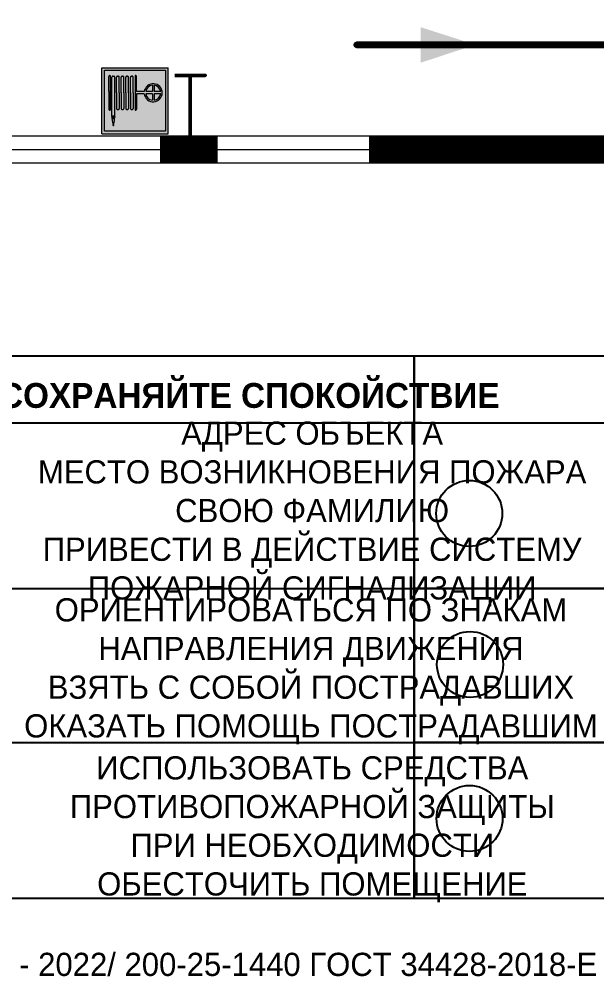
# Model space of a CAD drawing. Header units: millimetres. Extents: x 13114 to 67229, y 22859 to 38520.
# Drawn here: x 28284 to 28353.6, y 25083 to 25199.3 of the extents above; entities that cross this region are included whole.
import ezdxf

# ---------------------------------------------------------------- set-up
doc = ezdxf.new("R2010")
doc.units = ezdxf.units.MM
doc.layers.add('План_Штампы', color=7, linetype='Continuous')
doc.styles.add('обычный', font='arial.ttf')

# ---------------------------------------------------------------- blocks, each defined once
blk = doc.blocks.new('A$C37112FD5')
at = {"true_color": 0xf5f5ff}
h = blk.add_hatch(color=7, dxfattribs=at)
h.dxf.hatch_style = 1
h.paths.add_polyline_path([(12.8, -7.4), (0, -7.4), (0, -20.2), (12.8, -20.2)])
h.paths.add_polyline_path([(12.29, -7.91), (12.29, -19.69), (0.51, -19.69), (0.51, -7.91)], flags=16)
h.paths.add_polyline_path([(4.98, -9.04, -0.42597), (5.17, -9.22), (5.17, -12.25), (5.17, -15.29, -0.432244), (4.98, -15.47), (4.83, -15.47, -0.42597), (4.64, -15.29), (4.64, -12.25), (4.64, -9.22, -0.432244), (4.83, -9.04)], flags=0)
h.paths.add_polyline_path([(4.28, -9.22), (4.28, -12.25), (4.28, -15.29, -0.432244), (4.09, -15.47), (3.94, -15.47, -0.42597), (3.75, -15.29), (3.75, -12.25), (3.75, -9.22, -0.432244), (3.94, -9.04), (4.09, -9.04, -0.42597)], flags=0)
h.paths.add_polyline_path([(5.72, -9.04), (5.87, -9.04, -0.42597), (6.06, -9.22), (6.06, -12.25), (6.06, -15.29, -0.432244), (5.87, -15.47), (5.72, -15.47, -0.42597), (5.53, -15.29), (5.53, -12.25), (5.53, -9.22, -0.432244)], flags=0)
h.paths.add_polyline_path([(6.42, -8.9), (6.5, -8.9, -0.42597), (6.69, -9.08), (6.69, -12.03), (8.21, -12.03, -15.824349), (8.21, -12.47), (6.69, -12.47), (6.69, -15.42, -0.432244), (6.5, -15.6), (6.42, -15.6)], flags=0)
h.paths.add_polyline_path([(3.39, -9.22), (3.39, -12.25), (3.39, -15.29, -0.432244), (3.2, -15.47), (3.05, -15.47, -0.42597), (2.85, -15.29), (2.85, -12.25), (2.85, -9.22, -0.432244), (3.05, -9.04), (3.2, -9.04, -0.42597)], flags=0)
h.paths.add_polyline_path([(2.5, -9.22), (2.5, -16.71), (1.96, -16.71), (1.96, -9.22, -0.432244), (2.15, -9.04), (2.31, -9.04, -0.42597)], flags=0)
h.paths.add_polyline_path([(1.61, -8.9), (1.61, -15.6), (1.57, -15.6, -0.42597), (1.37, -15.42), (1.37, -12.03), (1.37, -9.09, -0.432244), (1.57, -8.9)], flags=0)
h.paths.add_polyline_path([(9.76, -10.81), (9.76, -12.03), (8.49, -12.03, -0.336371)], flags=0)
h.paths.add_polyline_path([(8.49, -12.47), (9.76, -12.47), (9.76, -13.7, -0.336371)], flags=0)
h.paths.add_polyline_path([(10.11, -10.81, -0.336371), (11.38, -12.03), (10.11, -12.03)], flags=0)
h.paths.add_polyline_path([(10.11, -12.47), (11.38, -12.47, -0.336371), (10.11, -13.7)], flags=0)
h.paths.add_polyline_path([(2.5, -16.84), (2.5, -17.05), (1.97, -17.05), (1.97, -16.84)], flags=0)
h.paths.add_polyline_path([(2.5, -17.24, -0.033778), (2.24, -18.6, -0.033778), (1.97, -17.24)], flags=0)
h = blk.add_hatch(color=242)
h.dxf.hatch_style = 1
h.paths.add_polyline_path([(12.29, -7.91), (0.51, -7.91), (0.51, -19.69), (12.29, -19.69)])
h.paths.add_polyline_path([(6.42, -15.6), (6.42, -8.9), (6.5, -8.9, -0.42597), (6.69, -9.08), (6.69, -12.03), (8.21, -12.03, -15.824349), (8.21, -12.47), (6.69, -12.47), (6.69, -15.42, -0.432244), (6.5, -15.6)], flags=16)
h.paths.add_polyline_path([(5.87, -15.47), (5.72, -15.47, -0.42597), (5.53, -15.29), (5.53, -12.25), (5.53, -9.22, -0.432244), (5.72, -9.04), (5.87, -9.04, -0.42597), (6.06, -9.22), (6.06, -12.25), (6.06, -15.29, -0.432244)], flags=16)
h.paths.add_polyline_path([(4.98, -15.47), (4.83, -15.47, -0.42597), (4.64, -15.29), (4.64, -12.25), (4.64, -9.22, -0.432244), (4.83, -9.04), (4.98, -9.04, -0.42597), (5.17, -9.22), (5.17, -12.25), (5.17, -15.29, -0.432244)], flags=16)
h.paths.add_polyline_path([(4.09, -15.47), (3.94, -15.47, -0.42597), (3.75, -15.29), (3.75, -12.25), (3.75, -9.22, -0.432244), (3.94, -9.04), (4.09, -9.04, -0.42597), (4.28, -9.22), (4.28, -12.25), (4.28, -15.29, -0.432244)], flags=16)
h.paths.add_polyline_path([(3.2, -15.47), (3.05, -15.47, -0.42597), (2.85, -15.29), (2.85, -12.25), (2.85, -9.22, -0.432244), (3.05, -9.04), (3.2, -9.04, -0.42597), (3.39, -9.22), (3.39, -12.25), (3.39, -15.29, -0.432244)], flags=16)
h.paths.add_polyline_path([(2.5, -17.05), (1.97, -17.05), (1.97, -16.84), (2.5, -16.84)], flags=16)
h.paths.add_polyline_path([(2.5, -17.24, -0.033778), (2.24, -18.6, -0.033778), (1.97, -17.24)], flags=16)
h.paths.add_polyline_path([(2.5, -16.71), (1.96, -16.71), (1.96, -9.22, -0.432244), (2.15, -9.04), (2.31, -9.04, -0.42597), (2.5, -9.22)], flags=16)
h.paths.add_polyline_path([(1.61, -15.6), (1.57, -15.6, -0.42597), (1.37, -15.42), (1.37, -12.03), (1.37, -9.09, -0.432244), (1.57, -8.9), (1.61, -8.9)], flags=16)
h.paths.add_polyline_path([(8.49, -12.47), (9.76, -12.47), (9.76, -13.7, -0.336371)], flags=0)
h.paths.add_polyline_path([(10.11, -13.7), (10.11, -12.47), (11.38, -12.47, -0.336371)], flags=0)
h.paths.add_polyline_path([(8.49, -12.03, -0.336371), (9.76, -10.81), (9.76, -12.03)], flags=0)
h.paths.add_polyline_path([(10.11, -12.03), (10.11, -10.81, -0.336371), (11.38, -12.03)], flags=0)
h = blk.add_hatch(color=7, dxfattribs=at)
h.dxf.hatch_style = 1
h.paths.add_polyline_path([(1.61, -8.9), (1.57, -8.9, 0.432244), (1.37, -9.09), (1.37, -12.03), (1.37, -15.42, 0.42597), (1.57, -15.6), (1.61, -15.6)])
h.paths.add_polyline_path([(2.5, -9.22, 0.42597), (2.31, -9.04), (2.15, -9.04, 0.432244), (1.96, -9.22), (1.96, -16.71), (2.5, -16.71)])
h.paths.add_polyline_path([(2.5, -16.84), (1.97, -16.84), (1.97, -17.05), (2.5, -17.05)])
h.paths.add_polyline_path([(2.5, -17.24), (1.97, -17.24, 0.033778), (2.24, -18.6, 0.033778)])
h.paths.add_polyline_path([(3.39, -12.25), (3.39, -9.22, 0.42597), (3.2, -9.04), (3.05, -9.04, 0.432244), (2.85, -9.22), (2.85, -12.25), (2.85, -15.29, 0.42597), (3.05, -15.47), (3.2, -15.47, 0.432244), (3.39, -15.29)])
h.paths.add_polyline_path([(4.28, -12.25), (4.28, -9.22, 0.42597), (4.09, -9.04), (3.94, -9.04, 0.432244), (3.75, -9.22), (3.75, -12.25), (3.75, -15.29, 0.42597), (3.94, -15.47), (4.09, -15.47, 0.432244), (4.28, -15.29)])
h.paths.add_polyline_path([(5.17, -12.25), (5.17, -9.22, 0.42597), (4.98, -9.04), (4.83, -9.04, 0.432244), (4.64, -9.22), (4.64, -12.25), (4.64, -15.29, 0.42597), (4.83, -15.47), (4.98, -15.47, 0.432244), (5.17, -15.29)])
h.paths.add_polyline_path([(6.06, -12.25), (6.06, -9.22, 0.42597), (5.87, -9.04), (5.72, -9.04, 0.432244), (5.53, -9.22), (5.53, -12.25), (5.53, -15.29, 0.42597), (5.72, -15.47), (5.87, -15.47, 0.432244), (6.06, -15.29)])
h.paths.add_polyline_path([(6.69, -12.47), (8.21, -12.47, 15.824349), (8.21, -12.03), (6.69, -12.03), (6.69, -9.08, 0.42597), (6.5, -8.9), (6.42, -8.9), (6.42, -15.6), (6.5, -15.6, 0.432244), (6.69, -15.42)])
h.paths.add_polyline_path([(8.49, -12.47), (9.76, -12.47), (9.76, -13.7, -0.336371)], flags=16)
h.paths.add_polyline_path([(8.49, -12.03, -0.336371), (9.76, -10.81), (9.76, -12.03)], flags=16)
h.paths.add_polyline_path([(10.11, -12.47), (11.38, -12.47, -0.336371), (10.11, -13.7)], flags=16)
h.paths.add_polyline_path([(10.11, -12.03), (10.11, -10.81, -0.336371), (11.38, -12.03)], flags=16)
h = blk.add_hatch(color=242)
h.dxf.hatch_style = 1
h.paths.add_polyline_path([(9.76, -10.81, 0.336371), (8.49, -12.03), (9.76, -12.03)])
h.paths.add_polyline_path([(10.11, -10.81), (10.11, -12.03), (11.38, -12.03, 0.336371)])
h.paths.add_polyline_path([(11.38, -12.47), (10.11, -12.47), (10.11, -13.7, 0.336371)])
h.paths.add_polyline_path([(9.76, -12.47), (8.49, -12.47, 0.336371), (9.76, -13.7)])
at = {"color": 242, "lineweight": 5}
for p, q in [((0, -20.2), (0, -7.4)), ((0, -7.4), (12.8, -7.4)), ((12.8, -20.2), (12.8, -7.4)), ((1.37, -12.03), (1.37, -9.08)), ((1.57, -8.9), (1.61, -8.9)), ((1.61, -8.9), (1.61, -15.6)), ((1.96, -16.71), (1.96, -9.22)), ((2.15, -9.04), (2.31, -9.04)), ((2.5, -16.71), (2.5, -9.22)), ((2.85, -12.25), (2.85, -9.22)), ((3.05, -9.04), (3.2, -9.04)), ((3.39, -12.25), (3.39, -9.22)), ((3.75, -12.25), (3.75, -9.22)), ((3.94, -9.04), (4.09, -9.04)), ((4.28, -12.25), (4.28, -9.22)), ((4.64, -12.25), (4.64, -9.22)), ((4.83, -9.04), (4.98, -9.04)), ((5.17, -12.25), (5.17, -9.22)), ((5.53, -12.25), (5.53, -9.22)), ((5.72, -9.04), (5.87, -9.04)), ((6.06, -12.25), (6.06, -9.22)), ((6.42, -8.9), (6.42, -15.6)), ((6.5, -8.9), (6.42, -8.9)), ((6.69, -12.03), (6.69, -9.08)), ((9.76, -10.81), (9.76, -12.03)), ((10.11, -10.81), (10.11, -12.03)), ((1.37, -12.03), (1.37, -15.42)), ((2.85, -12.25), (2.85, -15.29)), ((3.39, -12.25), (3.39, -15.29)), ((3.75, -12.25), (3.75, -15.29)), ((4.28, -12.25), (4.28, -15.29)), ((4.64, -12.25), (4.64, -15.29)), ((5.17, -12.25), (5.17, -15.29)), ((5.53, -12.25), (5.53, -15.29)), ((6.06, -12.25), (6.06, -15.29)), ((8.21, -12.03), (6.69, -12.03)), ((8.21, -12.47), (6.69, -12.47)), ((6.69, -12.47), (6.69, -15.42)), ((9.76, -12.03), (8.49, -12.03)), ((9.76, -12.47), (8.49, -12.47)), ((9.76, -12.47), (9.76, -13.7)), ((11.38, -12.03), (10.11, -12.03)), ((11.38, -12.47), (10.11, -12.47)), ((10.11, -12.47), (10.11, -13.7)), ((1.57, -15.6), (1.61, -15.6)), ((1.96, -16.71), (2.5, -16.71)), ((3.05, -15.47), (3.2, -15.47)), ((3.94, -15.47), (4.09, -15.47)), ((4.83, -15.47), (4.98, -15.47)), ((5.72, -15.47), (5.87, -15.47)), ((6.42, -15.6), (6.5, -15.6)), ((1.97, -16.84), (2.5, -16.84)), ((1.97, -17.05), (1.97, -16.84)), ((2.5, -17.05), (1.97, -17.05)), ((1.97, -17.24), (2.5, -17.24)), ((2.5, -16.84), (2.5, -17.05)), ((0, -20.2), (12.8, -20.2))]:
    blk.add_line(p, q, dxfattribs=at)
blk.add_lwpolyline([(0.51, -7.91), (12.29, -7.91), (12.29, -19.69), (0.51, -19.69)], close=True, dxfattribs=at)
for centre, radius, start, end in [((1.56, -9.09), 0.182, 87.1027, 180.6071), ((2.15, -9.22), 0.182, 87.1027, 180.6071), ((2.32, -9.22), 0.182, 359.3929, 92.8973), ((3.04, -9.22), 0.182, 87.1027, 180.6071), ((3.21, -9.22), 0.182, 359.3929, 92.8973), ((3.93, -9.22), 0.182, 87.1027, 180.6071), ((4.1, -9.22), 0.182, 359.3929, 92.8973), ((4.82, -9.22), 0.182, 87.1027, 180.6071), ((4.99, -9.22), 0.182, 359.3929, 92.8973), ((5.71, -9.22), 0.182, 87.1027, 180.6071), ((5.88, -9.22), 0.182, 359.3929, 92.8973), ((6.51, -9.09), 0.182, 359.3929, 92.8973), ((9.93, -12.25), 1.74, 187.2319, 172.7681), ((9.93, -12.25), 1.46, 96.9927, 171.3585), ((9.93, -12.25), 1.46, 8.6415, 83.0073), ((9.93, -12.25), 1.46, 188.6415, 263.0073), ((9.93, -12.25), 1.46, 276.9927, 351.3585), ((1.56, -15.42), 0.182, 179.3929, 272.8973), ((3.04, -15.29), 0.182, 179.3929, 272.8973), ((3.21, -15.29), 0.182, 267.1027, 0.6071), ((3.93, -15.29), 0.182, 179.3929, 272.8973), ((4.1, -15.29), 0.182, 267.1027, 0.6071), ((4.82, -15.29), 0.182, 179.3929, 272.8973), ((4.99, -15.29), 0.182, 267.1027, 0.6071), ((5.71, -15.29), 0.182, 179.3929, 272.8973), ((5.88, -15.29), 0.182, 267.1027, 0.6071), ((6.51, -15.42), 0.182, 267.1027, 0.6071), ((12.17, -15.98), 10.27, 187.041, 194.7793), ((-7.7, -15.98), 10.27, 345.2207, 352.959)]:
    blk.add_arc(centre, radius, start, end, dxfattribs=at)

msp = doc.modelspace()

# ---------------------------------------------------------------- linework, layer by layer
at = {"color": 126, "lineweight": 100, "true_color": 0x008754}
msp.add_lwpolyline([(28454.96, 25232.26), (28374.82, 25232.26), (28374.82, 25196.22), (28324.68, 25196.22), (28445.56, 25196.22), (28423.41, 25196.22), (28423.41, 25184.86)], dxfattribs=at)
at = {"lineweight": 50}
msp.add_lwpolyline([(28304.61, 25183.58), (28304.61, 25192.53), (28306.43, 25192.53), (28302.78, 25192.53)], dxfattribs=at)
at = {"lineweight": 0}
for points in [[(28226.43, 25185.25), (28326.74, 25185.25)], [(28226.43, 25183.58), (28327.42, 25183.58)], [(28226.43, 25181.98), (28326.35, 25181.98)]]:
    msp.add_lwpolyline(points, dxfattribs=at)
at = {"lineweight": 0, "const_width": 3.4}
for points in [[(28307.94, 25183.58), (28301, 25183.58)], [(28416.92, 25183.58), (28326.18, 25183.58)]]:
    msp.add_lwpolyline(points, dxfattribs=at)
for points in [[(28187.86, 25150.59), (28331.63, 25150.59), (28331.63, 25158.64), (28187.86, 25158.64)], [(28331.63, 25150.59), (28475.4, 25150.59), (28475.4, 25158.64), (28331.63, 25158.64)], [(28187.86, 25150.59), (28331.63, 25150.59), (28331.63, 25093.19), (28187.86, 25093.19)], [(28331.63, 25150.59), (28475.4, 25150.59), (28475.4, 25093.19), (28331.63, 25093.19)]]:
    msp.add_lwpolyline(points, close=True)
for points in [[(28246.28, 25130.59), (28187.86, 25130.59), (28331.63, 25130.59)], [(28390.05, 25130.59), (28331.63, 25130.59), (28475.4, 25130.59)], [(28246.28, 25112.02), (28187.86, 25112.02), (28331.63, 25112.02)], [(28390.05, 25112.02), (28331.63, 25112.02), (28475.4, 25112.02)]]:
    msp.add_lwpolyline(points)
for centre in [(28338.26, 25139.67), (28338.35, 25121.44), (28338.29, 25102.86)]:
    msp.add_circle(centre, 3.98)
at = {"layer": 'План_Штампы', "color": 126, "true_color": 0x008754}
msp.add_solid([(28332.4, 25194.05), (28332.41, 25198.34), (28338.99, 25196.22)], dxfattribs=at)

# ---------------------------------------------------------------- block references
at = {"xscale": 0.6249984004534781, "yscale": 0.6249984004534781, "zscale": 0.6249984004534781}
msp.add_blockref('A$C37112FD5', (28293.96, 25198.08), dxfattribs=at)

# ---------------------------------------------------------------- texts
at = {"lineweight": 0, "attachment_point": 5, "style": 'обычный'}
for s, insert, char_height, width in [('{\\fProxima Nova Rg|b1|i0|c204|p2;ДЕЙСТВИЯ ПРИ ПОЖАРЕ: СОХРАНЯЙТЕ СПОКОЙСТВИЕ\\H1.6644x; }', (28285.03, 25153.47), 3, 175.1736), ('\\pi-8.4,l8.4,t8.4;{\\fProxima Nova Rg|b0|i0|c204|p2;АДРЕС ОБЪЕКТА\\PМЕСТО ВОЗНИКНОВЕНИЯ ПОЖАРА \\PСВОЮ ФАМИЛИЮ\\PПРИВЕСТИ В ДЕЙСТВИЕ СИСТЕМУ \\PПОЖАРНОЙ СИГНАЛИЗАЦИИ}', (28319.32, 25139.61), 2.8, 126.6484), ('\\pi-8.4,l8.4,t8.4;{\\fProxima Nova Rg|b0|i0|c204|p2;ОРИЕНТИРОВАТЬСЯ ПО ЗНАКАМ \\PНАПРАВЛЕНИЯ ДВИЖЕНИЯ\\PВЗЯТЬ С СОБОЙ ПОСТРАДАВШИХ\\PОКАЗАТЬ ПОМОЩЬ ПОСТРАДАВШИМ}', (28319.18, 25120.63), 2.8, 126.6484), ('\\pi-8.4,l8.4,t8.4;{\\fProxima Nova Rg|b0|i0|c204|p2;ИСПОЛЬЗОВАТЬ СРЕДСТВА \\PПРОТИВОПОЖАРНОЙ ЗАЩИТЫ \\PПРИ НЕОБХОДИМОСТИ \\PОБЕСТОЧИТЬ ПОМЕЩЕНИЕ}', (28319.34, 25101.56), 2.8, 126.6484), ('\\pi-8.4,l8.4,t8.4;{\\fProxima Nova Rg|b0|i0|c204|p2;ИЗГОТОВИТЕЛЬ: ИП АНДРЕЕВ А. А.\\fProxima Nova Rg|b0|i0|c0|p2; \\fProxima Nova Rg|b0|i0|c204|p2;ФП-24 - 2022/ 200-25-1440 ГОСТ 34428-2018-Е\\H1.2266x; }', (28279.65, 25084.85), 2.8, 191.3484)]:
    msp.add_mtext(s, dxfattribs=dict(at, insert=insert, char_height=char_height, width=width))

doc.saveas('drawing.dxf')
